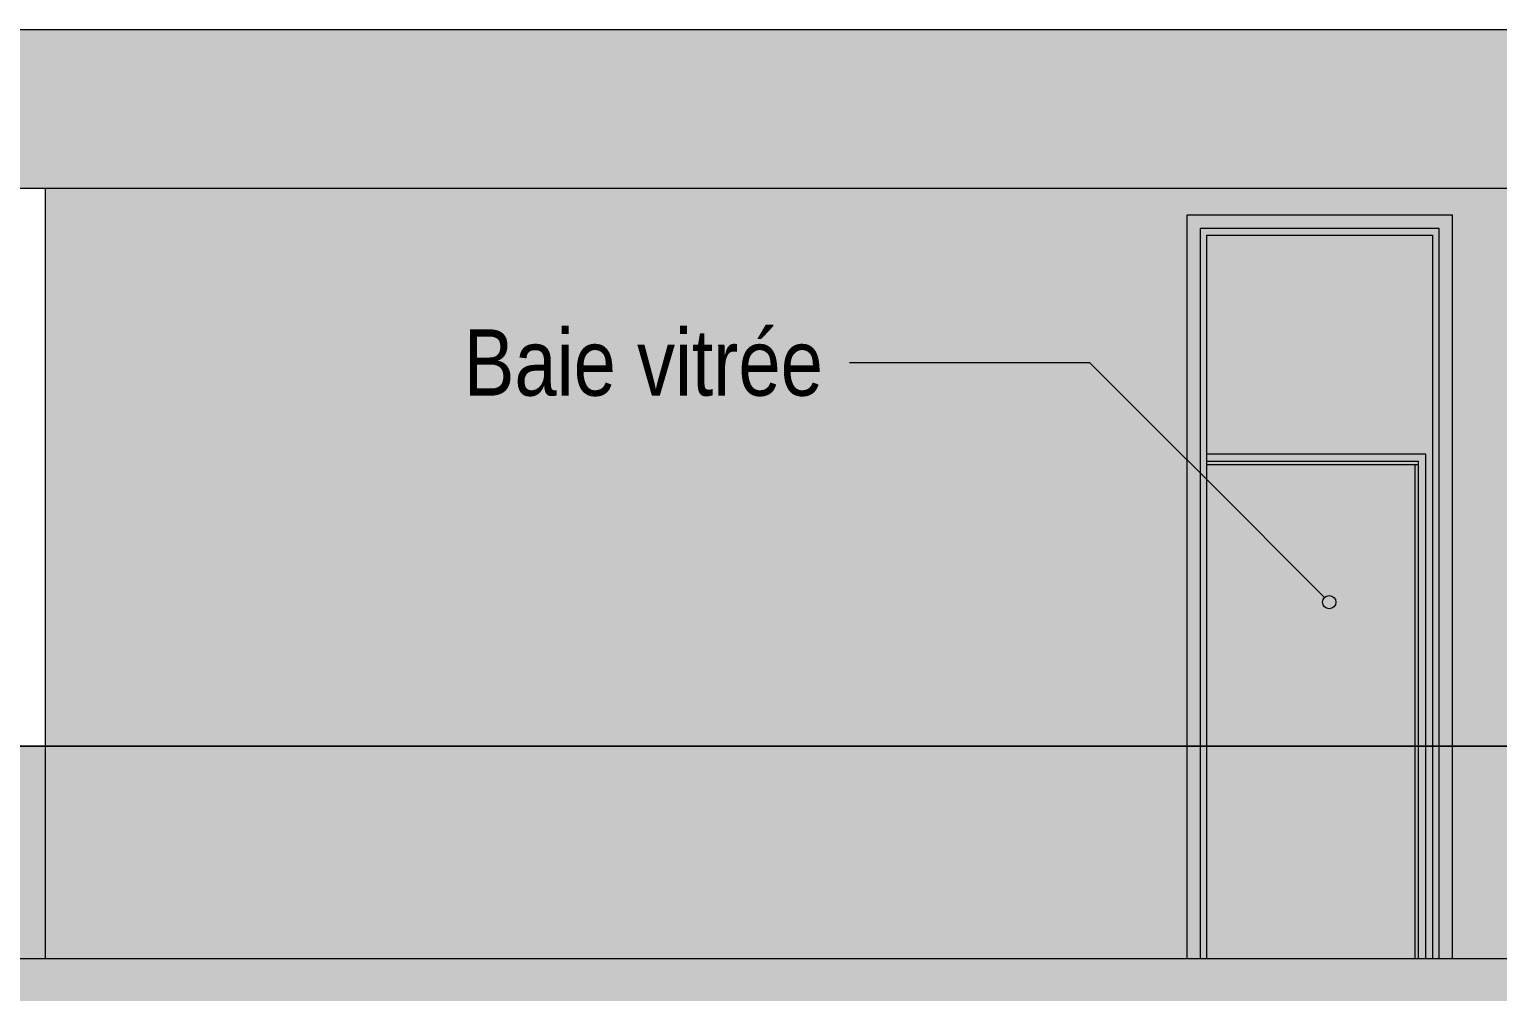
# Model space of a CAD drawing. Header units: centimetres. Extents: x -4381 to 5639, y -3920 to 4826.
# Drawn here: x 117.63 to 123.16, y 14.19 to 17.82 of the extents above; entities that cross this region are included whole.
import ezdxf
from ezdxf.xclip import XClip

# ---------------------------------------------------------------- set-up
doc = ezdxf.new("R2010")
doc.units = ezdxf.units.CM
doc.header["$MEASUREMENT"] = 0
doc.header["$XCLIPFRAME"] = 0
doc.set_wipeout_variables(frame=1)
doc.linetypes.add('Wipeout_Contour', pattern=[100, 0, -100])
for name, color, linetype, lineweight in [('00- Texts and Fills_Pen_No__7', 7, 'Continuous', 5), ('0_Pen_No__1', 7, 'Continuous', 5), ('Dalles_Pen_No__1', 7, 'Continuous', 5), ('Structural - Bearing_Pen_No__1', 7, 'Continuous', 5), ('Structural - Bearing_Pen_No__18', 9, 'Continuous', 5), ('Structural - Bearing_Pen_No__7', 7, 'Continuous', 5)]:
    doc.layers.add(name, color=color, linetype=linetype, lineweight=lineweight)
for name, color, linetype, lineweight, true_color in [('03-Personnages.2D_Pen_No__58', 7, 'Continuous', 5, 0xdf0000), ('Dalles_Pen_No__61', 7, 'Continuous', 5, 0x6a6a6a), ('Structural - Bearing_Pen_No__102', 7, 'Continuous', 5, 0xcccccc), ('Structural - Bearing_Pen_No__112', 7, 'Continuous', 5, 0xd5aaaa), ('Structural - Bearing_Pen_No__61', 7, 'Continuous', 5, 0x6a6a6a)]:
    doc.layers.add(name, color=color, linetype=linetype, lineweight=lineweight, true_color=true_color)
for name, color, linetype in [('Dalles', 7, 'Continuous'), ('Drawing & Figure', 7, 'Continuous'), ('Mur de clôture', 7, 'Continuous'), ('Structural - Bearing', 7, 'Continuous')]:
    doc.layers.add(name, color=color, linetype=linetype)
doc.styles.add('GENERATED_STYLE_2', font='')
doc.styles.get('GENERATED_STYLE_2').set_extended_font_data('Arial Narrow Occidental')

# ---------------------------------------------------------------- blocks, each defined once
blk = doc.blocks.new('Drawing_11_11', base_point=(474.0779, 10.6179))
at = {"color": 254, "linetype": 'Wipeout_Contour', "lineweight": 0, "ltscale": 2677.24189}
blk.add_wipeout([(112.8446, 14.431), (112.8676, 14.369), (113.1531, 13.6935), (113.27, 13.3942), (113.6327, 12.5562), (113.8045, 12.4066), (114.0926, 12.1544), (114.785, 11.5562), (115.9691, 11.5562), (116.4539, 11.0562), (116.6411, 10.979), (116.7313, 10.9685), (117.0088, 10.9382), (117.1933, 10.9173), (117.4997, 10.8562), (117.5681, 10.8425), (117.6125, 10.8366), (117.6413, 10.8328), (117.6606, 10.8303), (117.6743, 10.8286), (117.6845, 10.8273), (117.6905, 10.8179), (117.6905, 12.6565)], dxfattribs=at).dxf.layer = 'Mur de clôture'
at = {"color": 254, "linetype": 'Wipeout_Contour', "lineweight": 0, "ltscale": 2027.37655}
blk.add_wipeout([(117.6905, 17.2179), (117.6905, 15.1179), (121.9905, 15.1179), (121.9905, 17.1179), (122.9905, 17.1179), (122.9905, 15.1179), (125.7905, 15.1179), (125.7905, 17.1179), (126.7905, 17.1179), (126.7905, 15.1179), (128.5405, 15.1179), (128.5405, 17.1179), (130.5405, 17.1179), (130.5405, 15.1179), (131.6905, 15.1179), (131.6905, 17.2179)], dxfattribs=at).dxf.layer = 'Structural - Bearing'
at = {"layer": 'Structural - Bearing_Pen_No__112', "linetype": 'Continuous', "ltscale": 10}
blk.add_hatch(color=256, dxfattribs=at).paths.add_polyline_path([(117.6905, 17.2179), (117.6905, 15.1179), (121.9905, 15.1179), (121.9905, 17.1179), (122.9905, 17.1179), (122.9905, 15.1179), (125.7905, 15.1179), (125.7905, 17.1179), (126.7905, 17.1179), (126.7905, 15.1179), (128.5405, 15.1179), (128.5405, 17.1179), (130.5405, 17.1179), (130.5405, 15.1179), (131.6905, 15.1179), (131.6905, 17.2179)])
at = {"layer": '00- Texts and Fills_Pen_No__7', "linetype": 'Continuous', "ltscale": 10}
blk.add_line((121.625, 16.5613), (120.7193, 16.5613), dxfattribs=at)
at = {"layer": '00- Texts and Fills_Pen_No__7', "linetype": 'Continuous', "insert": (120.6193, 16.5611), "char_height": 0.25, "attachment_point": 6, "style": 'GENERATED_STYLE_2'}
blk.add_mtext('\\A1;{\\fArial Narrow Occidental|b0|i0|c0|p34;Baie vitrée}', dxfattribs=at)
at = {"color": 254, "linetype": 'Wipeout_Contour', "lineweight": 0, "ltscale": 503.985683}
blk.add_wipeout([(115.9905, 14.1179), (134.3905, 14.1179), (134.3905, 14.3179), (115.9905, 14.3179)], dxfattribs=at).dxf.layer = 'Structural - Bearing'
at = {"layer": 'Structural - Bearing_Pen_No__61', "linetype": 'Continuous', "ltscale": 10}
blk.add_hatch(color=256, dxfattribs=at).paths.add_polyline_path([(115.9905, 14.1179), (134.3905, 14.1179), (134.3905, 14.3179), (115.9905, 14.3179)])
at = {"color": 254, "linetype": 'Wipeout_Contour', "lineweight": 0, "ltscale": 505.596183}
blk.add_wipeout([(115.6905, 17.6179), (115.6905, 17.2179), (134.6905, 17.2179), (134.6905, 17.6179)], dxfattribs=at).dxf.layer = 'Dalles'
at = {"color": 254, "linetype": 'Wipeout_Contour', "lineweight": 0, "ltscale": 492.305761}
blk.add_wipeout([(121.9905, 17.0679), (121.9905, 15.1179), (122.0405, 15.1179), (122.0405, 17.0679)], dxfattribs=at).dxf.layer = 'Structural - Bearing'
at = {"color": 254, "linetype": 'Wipeout_Contour', "lineweight": 0, "ltscale": 496.073272}
blk.add_wipeout([(122.9405, 17.0679), (122.9405, 15.1179), (122.9905, 15.1179), (122.9905, 17.0679)], dxfattribs=at).dxf.layer = 'Structural - Bearing'
at = {"layer": 'Dalles_Pen_No__61', "linetype": 'Continuous', "ltscale": 10}
blk.add_hatch(color=256, dxfattribs=at).paths.add_polyline_path([(115.6905, 17.6179), (115.6905, 17.2179), (134.6905, 17.2179), (134.6905, 17.6179)])
at = {"layer": 'Structural - Bearing_Pen_No__18', "linetype": 'Continuous', "ltscale": 10}
for points in [[(121.9905, 17.0679), (121.9905, 15.1179), (122.0405, 15.1179), (122.0405, 17.0679)], [(122.9405, 17.0679), (122.9405, 15.1179), (122.9905, 15.1179), (122.9905, 17.0679)]]:
    blk.add_hatch(color=256, dxfattribs=at).paths.add_polyline_path(points)
at = {"layer": 'Dalles_Pen_No__1', "linetype": 'Continuous', "ltscale": 10}
blk.add_line((134.6905, 17.2179), (115.6905, 17.2179), dxfattribs=at)
at = {"color": 254, "linetype": 'Wipeout_Contour', "lineweight": 0, "ltscale": 505.762181}
blk.add_wipeout([(115.9905, 17.6179), (134.3905, 17.6179), (134.3905, 17.8179), (115.9905, 17.8179)], dxfattribs=at).dxf.layer = 'Structural - Bearing'
at = {"color": 254, "linetype": 'Wipeout_Contour', "lineweight": 0, "ltscale": 741.923993}
blk.add_wipeout([(121.9905, 17.1179), (121.9905, 17.0679), (122.0405, 17.0679), (122.9405, 17.0679), (122.9905, 17.0679), (122.9905, 17.1179)], dxfattribs=at).dxf.layer = 'Structural - Bearing'
at = {"layer": 'Structural - Bearing_Pen_No__18', "linetype": 'Continuous', "ltscale": 10}
blk.add_hatch(color=256, dxfattribs=at).paths.add_polyline_path([(121.9905, 17.1179), (121.9905, 17.0679), (122.0405, 17.0679), (122.9405, 17.0679), (122.9905, 17.0679), (122.9905, 17.1179)])
at = {"layer": 'Structural - Bearing_Pen_No__61', "linetype": 'Continuous', "ltscale": 10}
blk.add_hatch(color=256, dxfattribs=at).paths.add_polyline_path([(115.9905, 17.6179), (134.3905, 17.6179), (134.3905, 17.8179), (115.9905, 17.8179)])
at = {"layer": 'Structural - Bearing_Pen_No__1', "linetype": 'Continuous', "ltscale": 10}
for p, q in [((115.9905, 17.8179), (134.3905, 17.8179)), ((122.9905, 17.1179), (121.9905, 17.1179))]:
    blk.add_line(p, q, dxfattribs=at)
at = {"color": 254, "linetype": 'Wipeout_Contour', "lineweight": 0, "ltscale": 492.447603}
blk.add_wipeout([(122.0405, 15.1179), (122.0655, 15.1179), (122.0655, 17.0429), (122.0405, 17.0429)], dxfattribs=at).dxf.layer = 'Structural - Bearing'
at = {"color": 254, "linetype": 'Wipeout_Contour', "lineweight": 0, "ltscale": 495.917727}
blk.add_wipeout([(122.9155, 17.0429), (122.9155, 15.1179), (122.9405, 15.1179), (122.9405, 17.0429)], dxfattribs=at).dxf.layer = 'Structural - Bearing'
at = {"layer": 'Structural - Bearing_Pen_No__18', "linetype": 'Continuous', "ltscale": 10}
for points in [[(122.0405, 15.1179), (122.0655, 15.1179), (122.0655, 17.0429), (122.0405, 17.0429)], [(122.9155, 17.0429), (122.9155, 15.1179), (122.9405, 15.1179), (122.9405, 17.0429)]]:
    blk.add_hatch(color=256, dxfattribs=at).paths.add_polyline_path(points)
at = {"color": 254, "linetype": 'Wipeout_Contour', "lineweight": 0, "ltscale": 741.896713}
blk.add_wipeout([(122.0405, 17.0429), (122.0655, 17.0429), (122.9155, 17.0429), (122.9405, 17.0429), (122.9405, 17.0679), (122.0405, 17.0679)], dxfattribs=at).dxf.layer = 'Structural - Bearing'
at = {"layer": 'Structural - Bearing_Pen_No__18', "linetype": 'Continuous', "ltscale": 10}
blk.add_hatch(color=256, dxfattribs=at).paths.add_polyline_path([(122.0405, 17.0429), (122.0655, 17.0429), (122.9155, 17.0429), (122.9405, 17.0429), (122.9405, 17.0679), (122.0405, 17.0679)])
at = {"color": 254, "linetype": 'Wipeout_Contour', "lineweight": 0, "ltscale": 494.181801}
blk.add_wipeout([(122.0655, 15.1179), (122.9155, 15.1179), (122.9155, 17.0429), (122.0655, 17.0429)], dxfattribs=at).dxf.layer = 'Structural - Bearing'
at = {"layer": 'Structural - Bearing_Pen_No__102', "linetype": 'Continuous', "ltscale": 10}
blk.add_hatch(color=256, dxfattribs=at).paths.add_polyline_path([(122.0655, 15.1179), (122.9155, 15.1179), (122.9155, 17.0429), (122.0655, 17.0429)])
at = {"layer": '00- Texts and Fills_Pen_No__7', "linetype": 'Continuous', "ltscale": 10}
blk.add_line((122.5087, 15.6775), (121.625, 16.5613), dxfattribs=at)
blk.add_circle((122.5264, 15.6598), 0.025, dxfattribs=at)
at = {"layer": 'Structural - Bearing_Pen_No__1', "linetype": 'Continuous', "ltscale": 10}
for p, q in [((122.9405, 17.0679), (122.0405, 17.0679)), ((122.0655, 17.0429), (122.9155, 17.0429)), ((122.8905, 16.2179), (122.0655, 16.2179))]:
    blk.add_line(p, q, dxfattribs=at)
at = {"layer": 'Structural - Bearing_Pen_No__7', "linetype": 'Continuous', "ltscale": 10}
for p, q in [((122.8625, 16.1899), (122.0655, 16.1899)), ((122.8505, 16.1779), (122.0655, 16.1779)), ((122.8625, 16.1779), (122.8505, 16.1779)), ((122.8625, 16.1779), (122.8625, 16.1899))]:
    blk.add_line(p, q, dxfattribs=at)
at = {"color": 254, "linetype": 'Wipeout_Contour', "lineweight": 0, "ltscale": 504.257435}
blk.add_wipeout([(116.0105, 14.3179), (134.3905, 14.3179), (134.3905, 15.1179), (116.0105, 15.1179)], dxfattribs=at).dxf.layer = 'Structural - Bearing'
at = {"layer": '03-Personnages.2D_Pen_No__58', "linetype": 'Continuous', "lineweight": 0, "ltscale": 10, "true_color": 0x6f0000}
for points in [[(119.9351, 15.395), (119.9299, 15.3086), (119.9347, 15.268), (119.96, 15.2282), (119.9732, 15.2176), (119.9824, 15.2133), (120.0086, 15.2104), (119.9969, 15.1432), (119.9943, 15.1393), (119.9917, 15.1179), (120.3395, 15.1179), (120.3318, 15.1705), (120.317, 15.2107), (120.3077, 15.2253), (120.3239, 15.2321), (120.3345, 15.2546), (120.3492, 15.2759), (120.3635, 15.3198), (120.3562, 15.3399), (120.3511, 15.3534), (120.3623, 15.3914), (120.3666, 15.4275), (120.3514, 15.4649), (120.3555, 15.4858), (120.3488, 15.4992), (120.3489, 15.5074), (120.342, 15.5353), (120.3282, 15.5534), (120.285, 15.5638), (120.2434, 15.5912), (120.2265, 15.6077), (120.2225, 15.6164), (120.2297, 15.6356), (120.2324, 15.6494), (120.2437, 15.6461), (120.2575, 15.6455), (120.2654, 15.6493), (120.2695, 15.6586), (120.2712, 15.6734), (120.2752, 15.6912), (120.2779, 15.7022), (120.2807, 15.7107), (120.2824, 15.7225), (120.2824, 15.7356), (120.2799, 15.748), (120.2782, 15.7558), (120.2799, 15.7631), (120.2803, 15.7694), (120.2789, 15.7752), (120.278, 15.7816), (120.2827, 15.7906), (120.2872, 15.8093), (120.2865, 15.8323), (120.2803, 15.8532), (120.2556, 15.8711), (120.2153, 15.8841), (120.176, 15.8882), (120.1558, 15.8858), (120.1312, 15.8719), (120.0981, 15.8457), (120.0552, 15.8071), (120.0281, 15.7753), (120.013, 15.7518), (120.0087, 15.7259), (120.0122, 15.7041), (120.0111, 15.6811), (120.0003, 15.6499), (119.9931, 15.6238), (119.996, 15.6037), (119.9841, 15.584), (119.9745, 15.5653), (119.9545, 15.5155), (119.9389, 15.4524)], [(121.2159, 15.3728), (121.2088, 15.4337), (121.2064, 15.5319), (121.2018, 15.5576), (121.1876, 15.574), (121.1362, 15.5952), (121.1151, 15.6116), (121.1198, 15.6232), (121.1222, 15.642), (121.1246, 15.6653), (121.1198, 15.6981), (121.1105, 15.752), (121.0987, 15.7965), (121.0637, 15.8362), (121.0354, 15.841), (121.0192, 15.8362), (120.9888, 15.8198), (120.9629, 15.7941), (120.9512, 15.7706), (120.9441, 15.738), (120.9441, 15.6936), (120.9441, 15.6489), (120.9465, 15.6208), (120.9419, 15.6185), (120.9232, 15.6163), (120.8975, 15.6023), (120.8832, 15.5859), (120.8787, 15.5576), (120.8832, 15.539), (120.8856, 15.511), (120.8811, 15.4687), (120.8787, 15.4266), (120.8787, 15.3705), (120.888, 15.3282), (120.888, 15.2837), (120.8903, 15.2721), (120.8996, 15.2651), (120.8996, 15.258), (120.9044, 15.2533), (120.902, 15.2347), (120.8975, 15.2065), (120.8975, 15.1924), (120.9044, 15.1831), (120.8927, 15.176), (120.8927, 15.1575), (120.8927, 15.1294), (120.8892, 15.1179), (121.1989, 15.1179), (121.2018, 15.1339), (121.2064, 15.1715), (121.2135, 15.2393), (121.218, 15.2697), (121.218, 15.3025)]]:
    blk.add_hatch(color=16, dxfattribs=at).paths.add_polyline_path(points)
at = {"layer": '03-Personnages.2D_Pen_No__58', "linetype": 'Continuous', "lineweight": 0, "ltscale": 10, "true_color": 0x370000}
for points in [[(119.9917, 15.1179), (119.9877, 15.085), (119.9803, 15.0016), (119.9751, 14.9636), (119.9772, 14.9608), (119.9864, 14.9582), (120.0054, 14.9532), (120.0202, 14.917), (120.0466, 14.834), (120.0562, 14.7653), (120.0742, 14.7048), (120.1025, 14.6499), (120.1059, 14.6201), (120.1079, 14.5808), (120.1111, 14.5367), (120.12, 14.482), (120.1407, 14.414), (120.1479, 14.3492), (120.1485, 14.3259), (120.1476, 14.3179), (120.2213, 14.3179), (120.2117, 14.3451), (120.2101, 14.3632), (120.2208, 14.3731), (120.2156, 14.3996), (120.2329, 14.4487), (120.2427, 14.506), (120.2479, 14.5564), (120.2489, 14.6055), (120.2489, 14.6304), (120.2573, 14.701), (120.2683, 14.7705), (120.2845, 14.8366), (120.3159, 14.9094), (120.331, 14.9101), (120.3354, 14.9147), (120.335, 14.938), (120.3349, 14.9737), (120.3386, 15.0143), (120.343, 15.0695), (120.3405, 15.1105), (120.3395, 15.1179)], [(120.8892, 15.1179), (120.8856, 15.1059), (120.8787, 15.0778), (120.8811, 15.0707), (120.8951, 15.0614), (120.9068, 15.0614), (120.9301, 15.0543), (120.9372, 15.0567), (120.9489, 15.0662), (120.9536, 15.0614), (120.9489, 15.0567), (120.9441, 15.045), (120.9512, 15.0357), (120.9489, 15.0286), (120.9419, 15.0146), (120.9441, 14.9982), (120.9396, 14.9818), (120.9348, 14.9654), (120.9348, 14.9421), (120.9324, 14.9257), (120.9279, 14.8905), (120.9232, 14.8391), (120.9232, 14.7923), (120.9186, 14.7351), (120.9115, 14.7079), (120.9081, 14.6861), (120.9105, 14.6673), (120.9198, 14.6415), (120.9255, 14.619), (120.9324, 14.5978), (120.9348, 14.5793), (120.9425, 14.5395), (120.9502, 14.5108), (120.9647, 14.4638), (120.9769, 14.42), (121.0016, 14.3507), (121.0097, 14.3194), (121.0099, 14.3179), (121.1057, 14.3179), (121.1068, 14.3232), (121.1261, 14.3792), (121.1605, 14.4577), (121.1722, 14.5), (121.1746, 14.5257), (121.1749, 14.5649), (121.17, 14.6251), (121.1647, 14.6745), (121.167, 14.719), (121.1714, 14.7453), (121.1831, 14.7921), (121.1876, 14.8273), (121.1924, 14.8998), (121.2003, 14.9034), (121.1979, 14.9431), (121.1971, 15.0098), (121.1995, 15.0403), (121.1995, 15.0731), (121.1971, 15.1082), (121.1989, 15.1179)]]:
    blk.add_hatch(color=18, dxfattribs=at).paths.add_polyline_path(points)
at = {"layer": 'Structural - Bearing_Pen_No__102', "linetype": 'Continuous', "ltscale": 10}
blk.add_hatch(color=256, dxfattribs=at).paths.add_polyline_path([(116.0105, 14.3179), (134.3905, 14.3179), (134.3905, 15.1179), (116.0105, 15.1179)])
at = {"layer": '0_Pen_No__1', "linetype": 'Continuous', "ltscale": 10}
blk.add_line((115.9905, 15.1179), (134.4105, 15.1179), dxfattribs=at)
at = {"layer": 'Structural - Bearing_Pen_No__1', "linetype": 'Continuous', "ltscale": 10}
for p, q in [((117.6905, 14.3179), (117.6905, 17.2179)), ((121.9905, 17.1179), (121.9905, 14.3179)), ((122.9905, 14.3179), (122.9905, 17.1179)), ((122.0405, 17.0679), (122.0405, 14.3179)), ((122.0655, 14.3179), (122.0655, 17.0429)), ((122.9155, 17.0429), (122.9155, 14.3179)), ((122.9405, 14.3179), (122.9405, 17.0679)), ((122.8905, 14.3179), (122.8905, 16.2179)), ((134.3905, 15.1179), (116.0105, 15.1179)), ((131.6705, 15.1179), (116.0105, 15.1179)), ((115.9905, 14.3179), (134.3905, 14.3179))]:
    blk.add_line(p, q, dxfattribs=at)
at = {"layer": 'Structural - Bearing_Pen_No__7', "linetype": 'Continuous', "ltscale": 10}
for p, q in [((122.8505, 14.3179), (122.8505, 16.1779)), ((122.8625, 14.3179), (122.8625, 16.1779))]:
    blk.add_line(p, q, dxfattribs=at)

msp = doc.modelspace()

# ---------------------------------------------------------------- block references
at = {"layer": 'Drawing & Figure', "color": 151, "linetype": 'Continuous', "lineweight": 5, "ltscale": 10, "true_color": 0x80c2ff}
ref = msp.add_blockref('Drawing_11_11', (474.07794, 10.61787), dxfattribs=at)
XClip(ref).set_block_clipping_path([(101.4426918859, 0.9963282177), (149.8554874385, 21.3288080632)])

doc.saveas('drawing.dxf')
